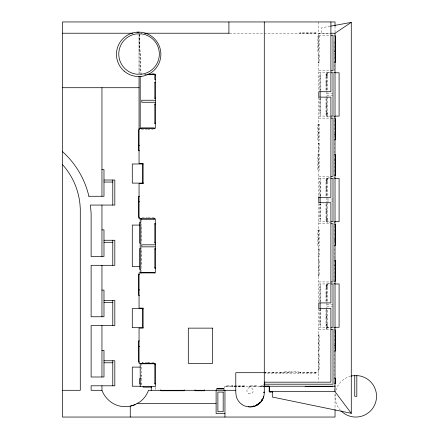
<?xml version="1.0" encoding="UTF-8"?>
<svg xmlns="http://www.w3.org/2000/svg" width="439" height="439" viewBox="0 0 439 439"><rect width="100%" height="100%" fill="white"/><g stroke="black" fill="none" stroke-linecap="round" stroke-linejoin="round"><path stroke-width="0.33" stroke-dasharray="2.19 1.65" d="M139.053 73.494L139.053 34.588L139.053 73.412M330.095 26.241L321.491 27.805L321.491 33.221M229.592 33.221L330.633 33.221M318.785 33.666L330.633 33.666M318.785 35.252L330.293 35.252M318.785 35.927L319.23 35.927L319.23 52.175L318.785 52.175M319.23 36.344L317.88 36.344L317.88 43.845L318.324 43.845L318.324 44.262L317.88 44.262L317.88 51.758L319.23 51.758M318.341 55.413L319.23 55.413M318.341 62.47L319.23 62.47M318.785 70.739L330.293 70.739M330.293 72.325L326.907 72.325L326.907 116.533L330.293 116.533M333.678 72.325L335.028 72.325M318.785 72.77L330.293 72.77M333.678 72.77L335.028 72.77M326.462 73.033L327.351 73.033M151.993 73.275L154.029 73.275M326.907 73.725L327.351 73.725M144.552 74.175L146.11 74.175M327.351 74.186L326.007 74.186L326.007 91.307M144.755 74.619L146.077 74.619M326.462 75.212L327.351 75.212M327.351 75.475L326.462 75.475L326.462 72.77M326.007 75.892L327.351 75.892M319.696 76.227L320.58 76.227M326.007 82.494L326.446 82.494M326.007 82.955L326.446 82.955M326.007 83.394L326.446 83.394M326.007 83.805L326.446 83.805M319.696 89.638L320.58 89.638M326.907 93.414L334.353 93.414M326.907 95.444L334.353 95.444M319.696 99.241L320.58 99.241M326.007 105.053L326.446 105.053M326.007 105.47L326.446 105.47M326.007 105.958L326.446 105.958M326.007 106.419L326.446 106.419M319.696 112.653L320.58 112.653M326.007 112.966L327.351 112.966M327.351 113.383L326.462 113.383L326.462 116.094M326.462 113.652L327.351 113.652M327.351 114.727L326.007 114.727L326.007 98.237M326.907 115.188L327.351 115.188M326.462 115.825L327.351 115.825M318.785 116.094L330.293 116.094M333.678 116.094L335.028 116.094M333.678 116.533L335.028 116.533M318.785 118.124L330.293 118.124M318.785 124.215L319.23 124.215L319.23 140.458L318.785 140.458M319.23 124.632L317.88 124.632L317.88 132.128L318.324 132.128L318.324 132.545L317.88 132.545L317.88 140.041L319.23 140.041M141.446 129.231L147.367 129.231L147.367 128.786M318.341 143.701L319.23 143.701M318.341 150.758L319.23 150.758M318.785 153.996L319.23 153.996L319.23 170.244L318.785 170.244M319.23 154.413L317.88 154.413L317.88 161.914L318.324 161.914L318.324 162.331L317.88 162.331L317.88 169.827L319.23 169.827M318.785 176.335L330.293 176.335M330.293 177.921L326.907 177.921L326.907 222.134L330.293 222.134M333.678 177.921L335.028 177.921M318.785 178.366L330.551 178.366M333.678 178.366L335.028 178.366M326.462 178.635L327.351 178.635M326.907 179.321L327.351 179.321M327.351 179.787L326.007 179.787L326.007 196.902M326.462 180.808L327.351 180.808M327.351 181.071L326.462 181.071L326.462 178.366M326.007 181.488L327.351 181.488M319.696 181.812L320.58 181.812M326.007 188.09L326.446 188.09M326.007 188.55L326.446 188.55M326.007 188.989L326.446 188.989M326.007 189.407L326.446 189.407M319.696 195.229L320.58 195.229M326.907 199.01L334.353 199.01M326.907 201.04L334.353 201.04M319.696 204.826L320.58 204.826M326.007 210.649L326.446 210.649M326.007 211.066L326.446 211.066M326.007 211.554L326.446 211.554M326.007 212.021L326.446 212.021M142.181 217.854L147.367 217.854M148.108 217.854L154.029 217.854M319.696 218.243L320.58 218.243M326.007 218.562L327.351 218.562M327.351 218.979L326.462 218.979L326.462 221.69M326.462 219.248L327.351 219.248M327.351 220.323L326.007 220.323L326.007 203.833M326.907 220.784L327.351 220.784M326.462 221.421L327.351 221.421M318.785 221.69L330.293 221.69M333.678 221.69L335.028 221.69M333.678 222.134L335.028 222.134M318.785 223.72L330.293 223.72M318.785 229.811L319.23 229.811L319.23 246.054L318.785 246.054M319.23 230.228L317.88 230.228L317.88 237.724L318.324 237.724L318.324 238.141L317.88 238.141L317.88 245.642L319.23 245.642M318.341 249.297L319.23 249.297M318.341 256.354L319.23 256.354M318.341 260.129L319.23 260.129M318.341 267.494L318.785 267.494M318.341 267.938L318.785 267.938M318.341 275.308L319.23 275.308M318.785 281.931L330.293 281.931M330.293 283.517L326.907 283.517L326.907 329.091M333.678 283.517L335.028 283.517M318.785 283.962L330.293 283.962M333.678 283.962L335.028 283.962M326.462 284.231L327.351 284.231M326.907 284.922L327.351 284.922M327.351 285.383L326.007 285.383L326.007 302.498M326.462 286.404L327.351 286.404M327.351 286.672L326.462 286.672L326.462 283.962M326.007 287.09L327.351 287.09M319.696 287.408L320.58 287.408M326.007 293.686L326.446 293.686M326.007 294.146L326.446 294.146M326.007 294.585L326.446 294.585M326.007 295.003L326.446 295.003M319.696 300.825L320.58 300.825M326.907 304.611L334.353 304.611M326.907 306.641L334.353 306.641M319.696 310.422L320.58 310.422M326.007 316.245L326.446 316.245M326.007 316.662L326.446 316.662M326.007 317.156L326.446 317.156M326.007 317.616L326.446 317.616M319.696 323.839L320.58 323.839M326.007 324.163L327.351 324.163M327.351 324.58L326.462 324.58L326.462 329.091L327.351 329.091L327.351 308.332M326.462 325.019L327.351 325.019M327.351 325.919L326.007 325.919L326.007 308.749M326.907 326.38L327.351 326.38M318.785 327.285L330.293 327.285M333.678 327.285L335.028 327.285M326.907 327.73L330.293 327.73M333.678 327.73L335.028 327.73M326.462 328.646L327.351 328.646M318.785 329.316L330.293 329.316M318.341 335.325L319.23 335.325M318.341 342.694L318.785 342.694M318.341 343.139L318.785 343.139M318.341 350.503L319.23 350.503M318.341 354.278L319.23 354.278M318.341 361.648L318.785 361.648M318.341 362.093L318.785 362.093M142.225 362.449L142.225 362.894L142.181 362.433L147.411 362.449L147.411 362.894M154.073 362.449L148.108 362.433L148.108 362.877M318.341 369.457L319.23 369.457M264.283 372.7L318.785 372.7M140.2 375.18L141.764 375.18M140.2 378.566L141.764 378.566M140.2 383.982L141.764 383.982M263.471 385.93L259.778 385.93L259.778 386.441L263.471 386.441M234.333 386.095L244.249 386.095M260.234 386.095L263.471 386.095M263.603 386.238L224.85 386.238L224.85 388.268M139.24 34.33L141.144 75.64M139.147 34.33L141.056 75.64M335.028 26.066L335.028 32.557M335.028 393.657L335.028 409.027M334.128 41.634L334.128 72.77M334.128 116.094L334.128 178.366M334.128 221.69L334.128 283.962M334.128 327.285L334.128 391.654M327.351 72.325L327.351 91.724M327.351 97.14L327.351 116.533M327.351 177.921L327.351 197.32M327.351 202.736L327.351 222.134M327.351 283.517L327.351 302.915M326.462 75.892L326.462 91.307M326.462 98.226L326.462 112.966M326.462 181.488L326.462 196.902M326.462 203.822L326.462 218.562M326.462 287.09L326.462 302.498M326.462 308.749L326.462 324.163M320.58 195.964L320.58 181.071L319.696 181.071L319.696 195.964M320.135 72.77L320.135 91.043M320.135 98.49L320.135 116.094M320.135 178.366L320.135 195.964M320.135 203.411L320.135 221.69M320.135 283.962L320.135 302.241M320.135 309.007L320.135 327.285M319.652 33.221L319.652 33.666M318.785 21.95L318.785 91.043M318.785 97.14L318.785 195.964M318.785 203.411L318.785 302.241M318.785 308.332L318.785 381.496M318.341 36.344L318.341 51.758M318.341 124.632L318.341 140.041M318.341 154.413L318.341 169.827M318.341 230.228L318.341 245.642M315.729 372.256L315.729 373.145M315.542 32.777L315.542 33.666M308.365 372.256L308.365 372.7M308.178 33.221L308.178 33.666M307.92 372.256L307.92 372.7M307.734 33.221L307.734 33.666M300.55 372.256L300.55 373.145M300.364 32.777L300.364 33.666M299.03 372.7L299.03 373.145L282.332 373.145L282.332 372.7M298.564 373.145L298.564 371.795L291.145 371.795L291.145 372.239L282.798 372.239L282.798 373.145M290.217 372.239L290.217 371.795L283.726 371.795L283.726 372.239M280.9 372.256L280.9 373.145M273.53 372.256L273.53 372.7M273.085 372.256L273.085 372.7M265.716 372.256L265.716 373.145M260.234 385.93L260.234 386.441M255.728 385.793L255.728 386.682M249.928 385.793L249.928 386.682M244.249 385.93L244.249 386.441M234.333 385.93L234.333 386.441M232.264 385.793L232.264 386.682M226.464 385.793L226.464 386.682M155.302 387.291L155.302 389.695M153.288 128.786L153.288 129.231L148.108 129.231L148.108 128.786M148.152 362.449L148.152 362.894M147.367 362.433L147.367 362.877M141.764 363.333L141.764 386.238M141.1 226.491L141.1 233.548M141.1 234.558L141.1 242.619M141.1 250.049L141.1 257.106M141.1 258.116L141.1 266.182M141.084 220.021L141.084 244.479M141.084 247.184L141.084 271.642M340.637 410.481A20.754 20.754 0 0 1 335.209 393.585M335.923 390.271A20.754 20.754 0 0 1 350.41 376.25M316.075 32.777L299.832 32.777L299.832 33.666L316.075 33.666L316.075 32.777M319.23 54.88L318.341 54.88L318.341 63.007L319.23 63.007L319.23 54.88M320.58 75.486L319.696 75.486L319.696 90.379L320.58 90.379L320.58 75.486M320.58 98.501L319.696 98.501L319.696 113.394L320.58 113.394L320.58 98.501M319.23 143.169L318.341 143.169L318.341 151.29L319.23 151.29L319.23 143.169M320.58 204.091L319.696 204.091L319.696 218.979L320.58 218.979L320.58 204.091M319.23 248.765L318.341 248.765L318.341 256.886L319.23 256.886L319.23 248.765M319.23 259.597L318.341 259.597L318.341 275.84L319.23 275.84L319.23 259.597M320.58 286.672L319.696 286.672L319.696 301.56L320.58 301.56L320.58 286.672M320.58 309.687L319.696 309.687L319.696 324.58L320.58 324.58L320.58 309.687M319.23 334.792L318.341 334.792L318.341 351.041L319.23 351.041L319.23 334.792M319.23 353.746L318.341 353.746L318.341 369.989L319.23 369.989L319.23 353.746M281.432 372.256L265.183 372.256L265.183 373.145L281.432 373.145L281.432 372.256M316.261 372.256L300.018 372.256L300.018 373.145L316.261 373.145L316.261 372.256M232.972 385.793L225.756 385.793L225.756 386.682L232.972 386.682L232.972 385.793M256.442 385.793L249.22 385.793L249.22 386.682L256.442 386.682L256.442 385.793M244.71 385.93L233.877 385.93L233.877 386.441L244.71 386.441L244.71 385.93M248.452 393.487A3.161 3.161 0 0 0 253.193 390.748A3.161 3.161 0 0 0 248.452 388.016A3.161 3.161 0 0 0 248.452 393.487"/><path stroke-width="0.66" d="M248.222 406.766L248.276 406.327M250.093 406.569L250.032 407.008L246.35 406.525A14.224 14.224 0 0 1 236.292 396.461L235.787 392.603L235.787 372.7L264.283 372.7M249.978 406.569L250.032 407.008C257.726 407.063 264.377 400.28 264.283 392.603L264.283 21.95M256.875 404.747L257.858 403.995M258.571 403.446L259.471 402.761L259.74 403.112M330.968 33.221L335.028 33.221L351.277 22.389L351.277 413.313L272.301 397.026L272.301 391.654M130.262 417.05L130.262 406.163L135.075 404.643L139.476 402.173A24.749 24.749 0 0 0 148.53 390.298L235.787 390.298M140.337 76.474L141.084 76.32M330.759 26.12L351.277 22.389M62.464 33.221L132.902 33.221M144.524 33.221L229.262 33.221M330.968 35.252L332.998 35.252L332.998 70.739L330.968 70.739M334.584 35.927L335.473 35.927L335.473 62.327L334.584 62.327M334.584 51.5L335.473 51.5M335.028 56.911L335.473 56.911M330.968 72.77L332.998 72.77L332.998 116.094L330.968 116.094M335.028 72.77L339.089 72.77L339.089 116.094L335.028 116.094M147.734 74.175L155.302 74.175L155.302 128.331L139.053 128.331M146.741 74.619L154.396 74.619L154.396 74.175M155.746 75.08L154.857 75.08L154.857 79.591L155.746 79.591M155.302 82.296L154.857 82.296L154.857 98.545L155.302 98.545M154.857 82.752L155.302 82.752M62.464 87.712L139.053 87.712M154.857 98.095L155.302 98.095M155.302 100.235L141.764 100.235L141.764 102.265L155.302 102.265M155.302 103.961L154.857 103.961L154.857 123.705L155.302 123.705M154.857 104.509L155.302 104.509M330.968 118.124L332.998 118.124L332.998 176.335L330.968 176.335M334.584 118.739L335.473 118.739L335.473 139.783L334.584 139.783M154.857 123.156L155.302 123.156M139.498 129.681L138.609 129.681L138.609 150.725L139.498 150.725M334.584 134.367L335.473 134.367M138.609 145.314L139.498 145.314M334.584 154.61L335.473 154.61L335.473 175.66L334.584 175.66M334.584 160.026L335.473 160.026M143.114 163.977L132.287 163.977L132.287 183.107L143.114 183.107M101.952 169.613L103.983 169.613L103.983 196.266L88.81 196.266M330.968 178.366L332.998 178.366L332.998 221.69L330.968 221.69M335.028 178.366L339.089 178.366L339.089 221.69L335.028 221.69M103.983 180.017L114.826 180.017L114.826 205.062L90.429 205.062L91.12 213.189L91.12 256.508L103.983 256.508L103.983 229.86L101.952 229.86M103.983 182.048L112.779 182.048M143.114 183.145L142.609 183.145L142.609 182.772M139.498 196.354L138.609 196.354L138.609 217.404L139.498 217.404M318.785 197.32L330.902 197.32L330.902 97.14L318.785 97.14L318.785 91.724L330.902 91.724L330.902 21.95M138.609 201.77L139.498 201.77M140.2 222.364L139.756 222.364L139.756 243.124L140.2 243.124M155.302 223.38L154.857 223.38L154.857 243.124L155.302 243.124M330.968 223.72L332.998 223.72L332.998 281.931L330.968 281.931M154.857 223.928L155.302 223.928M334.584 224.334L335.473 224.334L335.473 245.379L334.584 245.379M139.536 225.075L132.287 225.075L132.287 266.588L139.536 266.588M334.584 239.963L335.473 239.963M103.983 240.265L114.826 240.265L114.826 265.31L91.12 265.31L91.12 316.755L103.983 316.755L103.983 290.102L101.952 290.102M103.983 242.295L112.779 242.295M154.857 242.575L155.302 242.575M155.302 244.814L141.764 244.814L141.764 246.85L155.302 246.85M140.2 248.54L139.756 248.54L139.756 269.299L140.2 269.299M155.302 248.54L154.857 248.54L154.857 268.284L155.302 268.284M154.857 249.089L155.302 249.089M334.584 260.212L335.473 260.212L335.473 281.256L334.584 281.256M334.584 265.622L335.473 265.622M154.857 267.735L155.302 267.735M139.498 274.26L138.609 274.26L138.609 295.31L139.498 295.31M330.968 283.962L332.998 283.962L332.998 327.285L330.968 327.285M335.028 283.962L339.089 283.962L339.089 327.285L335.028 327.285M138.609 289.894L139.498 289.894M103.983 300.506L114.826 300.506L114.826 325.551L91.12 325.551L91.12 376.997L103.983 376.997L103.983 350.349L101.952 350.349M103.983 302.537L112.779 302.537M143.114 308.557L132.287 308.557L132.287 327.686L143.114 327.686M330.968 329.316L332.998 329.316L332.998 384.207L263.839 384.207M334.584 329.991L335.473 329.991L335.473 351.041L334.584 351.041M139.498 340.938L138.609 340.938L138.609 361.983L139.498 361.983M334.584 345.625L335.473 345.625M138.609 346.349L139.498 346.349M103.983 360.754L114.826 360.754L114.826 385.799L91.12 385.799L91.12 390.298L101.952 390.298C104.334 396.642 109.229 401.861 115.408 404.643A24.749 24.749 0 0 0 135.075 404.643M103.983 362.784L112.779 362.784M155.302 364.238L154.857 364.238L154.857 383.982L155.302 383.982M154.857 364.787L155.302 364.787M140.2 367.108L132.287 367.108L132.287 386.238L140.2 386.238M334.584 378.116L335.473 378.116L335.473 383.532L334.584 383.532M140.2 378.566L139.756 378.566L139.756 383.982L140.2 383.982M264.283 382.177L330.902 382.177L330.902 308.332L318.785 308.332L318.785 302.915L330.902 302.915L330.902 202.736L318.785 202.736L318.785 196.645M154.857 383.434L155.302 383.434M264.119 386.166L268.652 386.166M263.779 386.238L335.028 386.238M263.779 386.441L269.107 386.238M263.839 386.704L264.283 386.704M151.746 387.132L143.114 387.132L143.114 386.688M269.595 387.138L269.206 387.138L269.206 391.654L335.028 391.654L351.277 413.313M62.464 390.298L80.288 390.298L80.288 208.766L79.986 204.354A69.85 69.85 0 0 0 62.464 164.543M272.63 391.989L269.255 391.989L269.255 390.748M263.839 392.137L264.283 392.137M263.839 392.603L264.283 392.603L263.844 392.548M137.089 403.512L216.109 403.512M224.955 413.494L216.109 413.494L216.109 390.298M137.001 32.184L139.147 32.299M263.191 396.702L263.603 396.872M262.11 399.314L262.522 399.485M261.94 399.726L262.352 399.896L262.001 399.622M261.732 399.978L262.083 400.247M260.009 402.217L260.365 402.486M257.227 404.478L257.501 404.829M256.974 404.692L257.144 405.104M256.568 404.862L256.738 405.274M253.956 405.943L254.126 406.355M253.544 406.113L253.715 406.525A14.224 14.224 0 0 0 263.773 396.461M88.881 196.266L88.81 195.915A86.604 86.604 0 0 0 62.464 151.576M253.66 406.08L253.715 406.525M253.539 406.097L253.599 406.536M252.798 406.196L252.859 406.635M252.683 406.212L252.743 406.651M251.788 406.327L251.849 406.766M356.819 375.608L356.819 396.296L354.745 396.296L354.745 375.608M335.028 25.928L335.028 21.95L62.464 21.95L62.464 417.05L335.028 417.05L335.028 409.505M335.028 33.221L335.028 391.654M332.323 386.238L332.323 386.682L305.248 386.682L305.248 386.238M320.135 91.724L320.135 97.14M320.135 196.645L320.135 202.736M320.135 302.915L320.135 308.332M316.075 386.238L316.075 386.682M310.664 386.238L310.664 386.682M270.567 391.654L270.567 391.989M269.595 386.238L269.595 391.654M268.652 386.095L268.652 386.441M264.728 382.193L264.728 384.207M228.911 21.95L228.911 33.221M224.955 390.298L224.955 417.05M223.95 390.298L223.95 388.493L216.729 388.493L216.729 390.298M223.045 388.493L223.045 388.938L217.629 388.938L217.629 388.493M204.547 389.854L204.547 390.743L195.07 390.743L195.07 389.854M184.182 389.854L184.182 390.743L160.718 390.743L160.718 389.854M166.129 390.298L166.129 390.743M154.396 128.331L154.396 127.886L141.073 127.886L141.073 128.331M154.396 218.754L154.396 219.198L141.073 219.198L141.073 218.754M154.396 272.91L154.396 272.465L141.073 272.465L141.073 272.91M154.396 363.333L154.396 363.777L141.073 363.777L141.073 363.333M154.029 218.754L154.029 219.198M154.029 272.465L154.029 272.91M151.241 386.688L151.241 390.298M142.812 182.772L142.812 183.145M142.812 308.557L142.812 308.93M142.675 163.977L142.675 183.107M142.675 308.557L142.675 327.686M142.609 308.557L142.609 308.93M141.446 218.754L141.446 219.198M141.446 272.465L141.446 272.91M140.2 76.232L140.2 128.331M140.2 218.754L140.2 272.91M140.2 363.333L140.2 386.688L155.302 386.688L155.302 363.333L139.053 363.333L139.053 328.136L143.114 328.136L143.114 308.107L139.053 308.107L139.053 272.91L155.302 272.91L155.302 218.754L139.053 218.754L139.053 183.557L143.114 183.557L143.114 163.527L139.053 163.527L139.053 76.134M112.779 180.017L112.779 205.062M112.779 240.265L112.779 265.31M112.779 300.506L112.779 325.551M112.779 360.754L112.779 385.799M101.952 87.712L101.952 196.266M101.952 205.062L101.952 256.508M101.952 265.31L101.952 316.755M101.952 325.551L101.952 376.997M101.952 385.799L101.952 390.298M341.108 410.97A20.754 20.754 0 0 0 374.396 405.477A20.754 20.754 0 0 0 358.493 375.718L353.077 375.718A20.754 20.754 0 0 0 351.068 376.086M141.44 33.874L136.139 33.946A20.309 20.309 0 0 0 136.672 74.207L141.973 74.136A20.309 20.309 0 0 0 141.44 33.874M212.668 328.136L188.298 328.136L188.298 363.333L212.668 363.333L212.668 328.136M223.177 392.076L217.887 392.076L217.887 411.722L223.177 411.722L223.177 392.076M124.193 71.167A22.208 22.208 0 0 0 160.493 58.447A22.208 22.208 0 0 0 131.327 33.369A22.208 22.208 0 0 0 124.193 71.167"/></g></svg>
